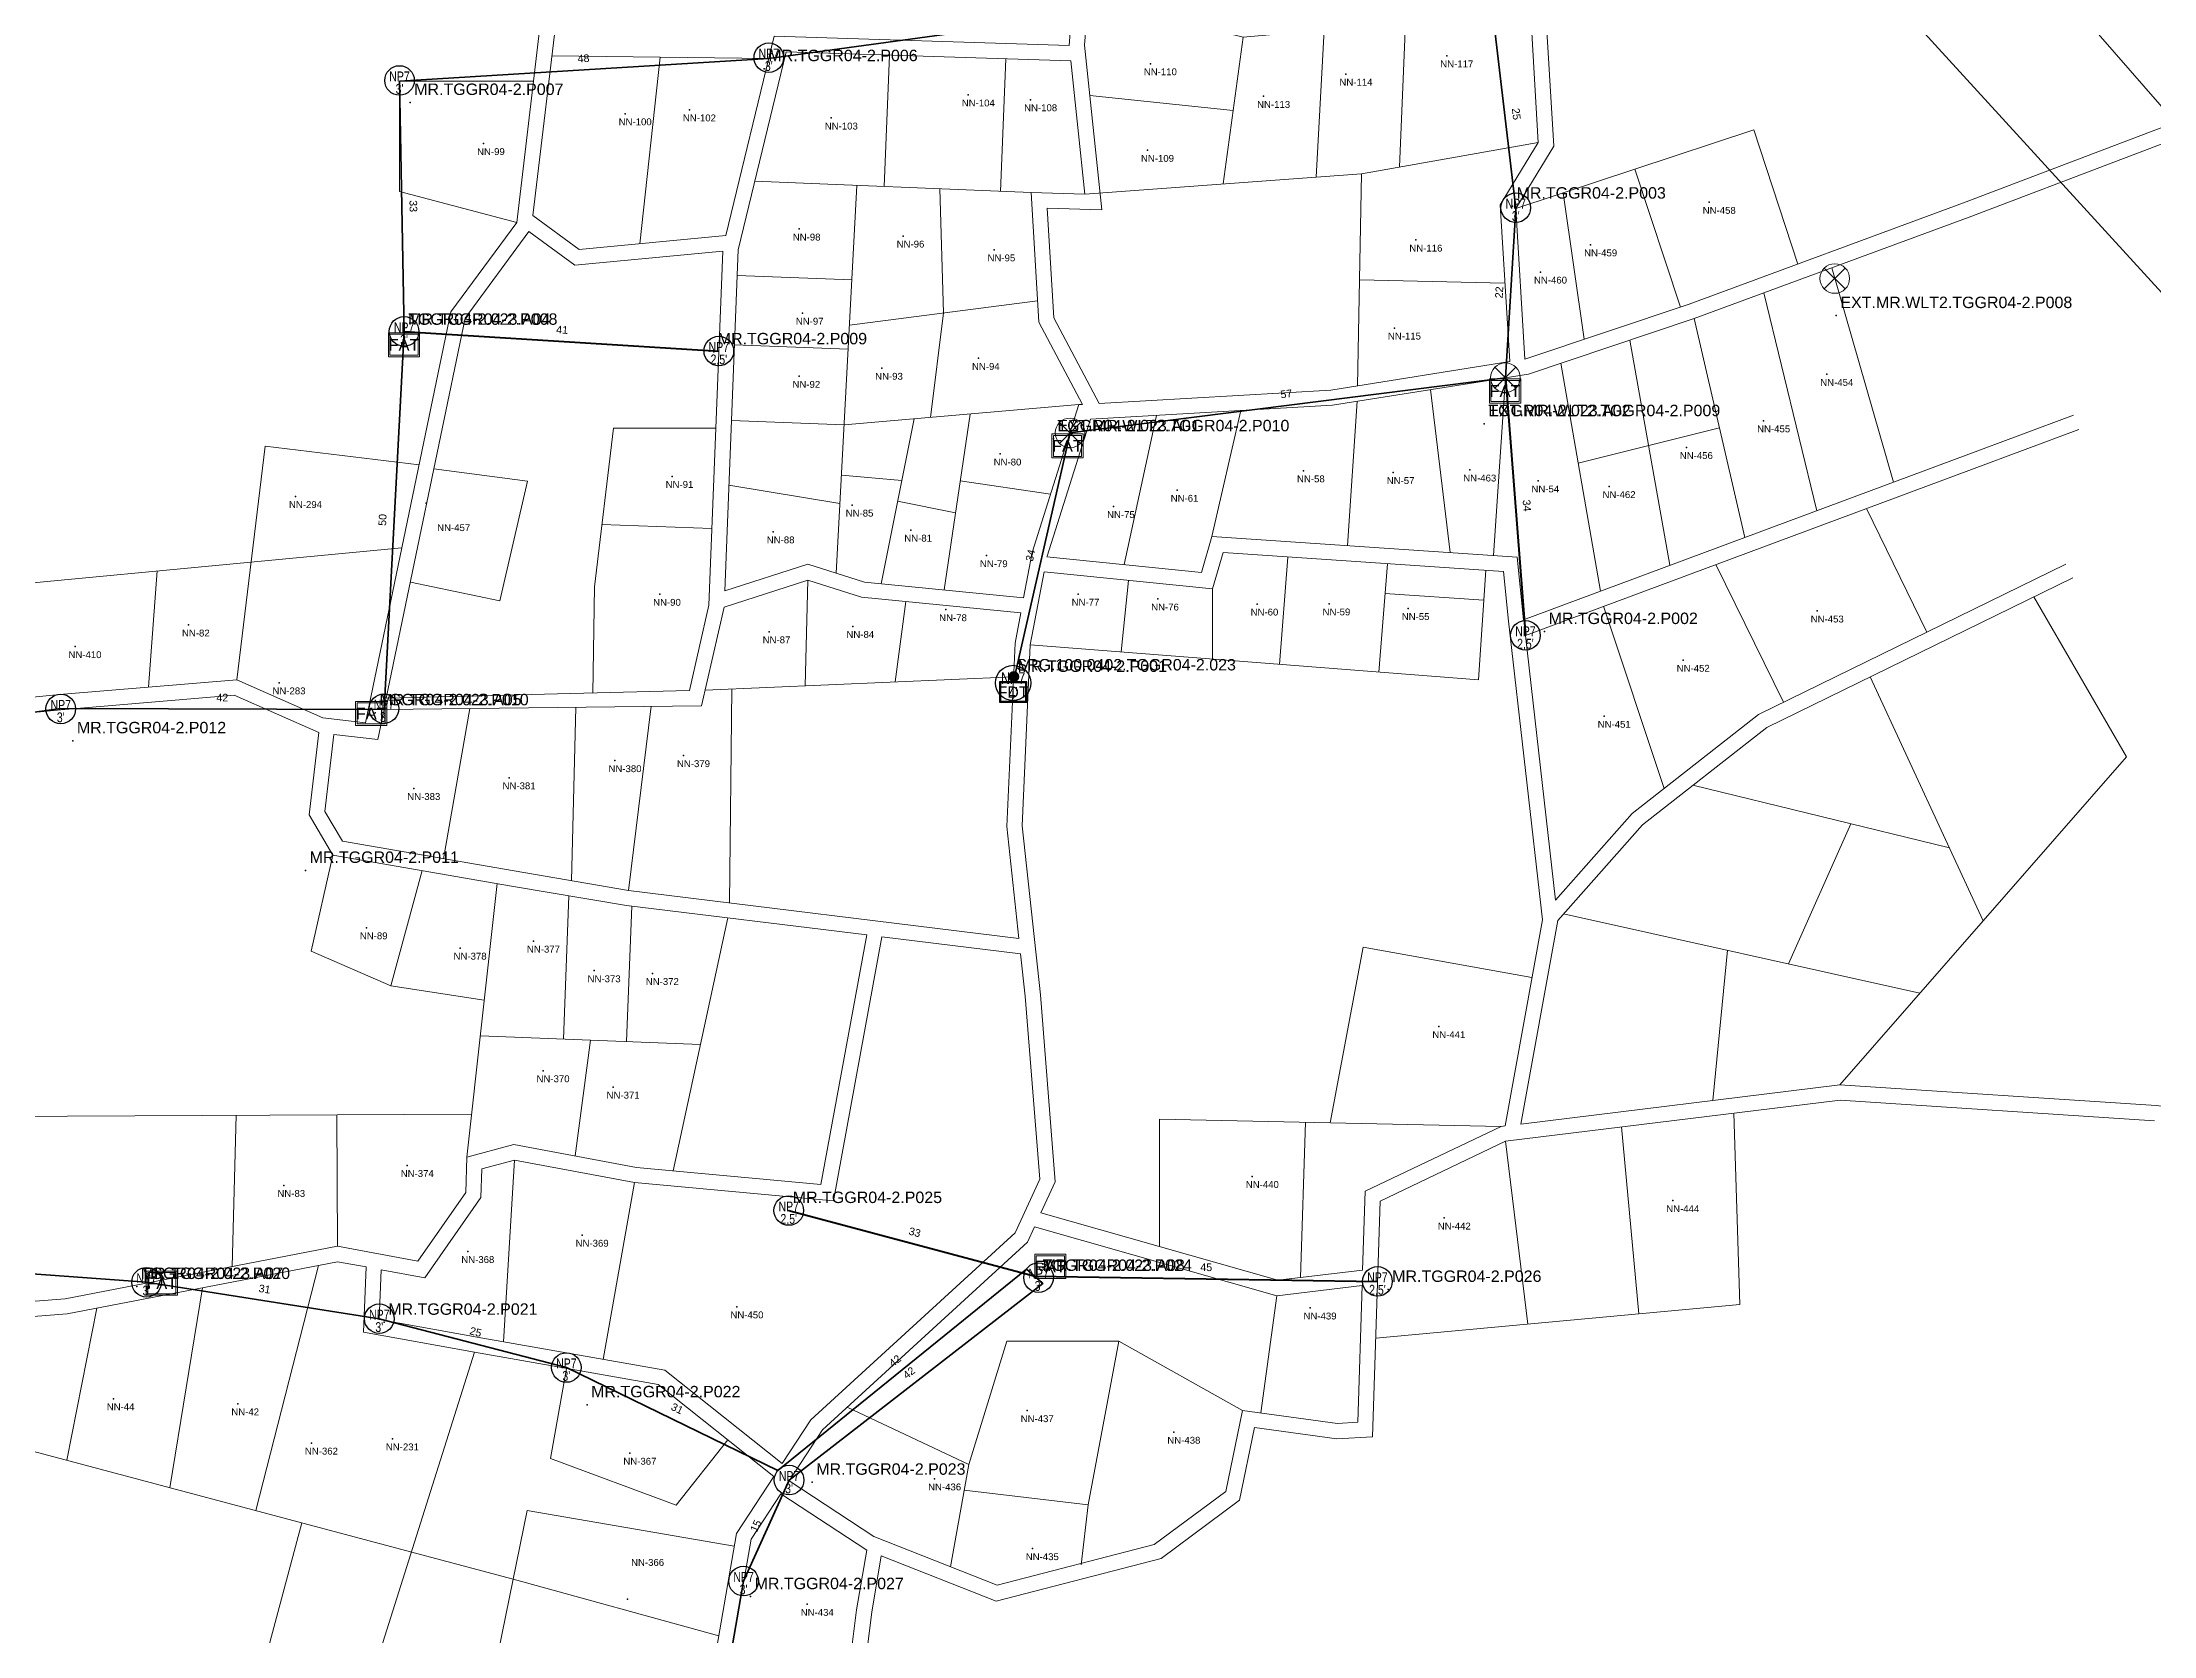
# Model space of a CAD drawing. Header units: metres. Extents: x -2567 to -1147, y 1126 to 2045.
# Drawn here: x -1830.2 to -1553.5, y 1345.7 to 1554.6 of the extents above; entities that cross this region are included whole.
import ezdxf
from ezdxf.enums import TextEntityAlignment as Align

# ---------------------------------------------------------------- set-up
doc = ezdxf.new("R2010")
doc.units = ezdxf.units.M
for name, color, linetype, lineweight in [('BASIC MAP', 7, 'Continuous', 9), ('BOUNDARY FDT 1', 1, 'Continuous', 18), ('EXT POLE', 1, 'Continuous', 18), ('EXT POLE FDT 1', 1, 'Continuous', 18), ('FAT', 40, 'Continuous', 9), ('FO 48 CORE', 204, 'Continuous', 35), ('HOME', 7, 'Continuous', 9), ('SLING WIRE FDT 2', 4, 'Continuous', 50)]:
    doc.layers.add(name, color=color, linetype=linetype, lineweight=lineweight)
for name, color, linetype in [('BASIC MAP_PT', 7, 'Continuous'), ('BASIC MAP_PT_NUM', 7, 'Continuous'), ('FDT', 12, 'Continuous'), ('Home Number RW 01 FDT 2', 6, 'Continuous'), ('Label', 130, 'Continuous'), ('NEW POLE 7m (3 inches) FDT 2', 4, 'Continuous'), ('NEW POLE 7M 2.5INCH FDT 2', 212, 'Continuous'), ('NEW POLE 7m(4 inches)', 3, 'Continuous'), ('NEW POLE 7m(4 inches) fdt 2', 3, 'Continuous')]:
    doc.layers.add(name, color=color, linetype=linetype)
doc.styles.get("Standard").update_dxf_attribs({"font": 'arial.ttf'})
doc.styles.add('Title Block 3', font='dgn003.shx')

# ---------------------------------------------------------------- blocks, each defined once
blk = doc.blocks.new('74IN')
at = {"layer": 'NEW POLE 7m(4 inches)', "linetype": 'ByBlock', "lineweight": -2, "transparency": 16777216}
blk.add_circle((-1345.29, 1610.97), 2.31, dxfattribs=at)
at = {"layer": 'NEW POLE 7m(4 inches)', "linetype": 'ByBlock', "lineweight": -2, "transparency": 16777216, "style": 'Title Block 3', "width": 0.799091}
for s, p in [('NP7', (-1345.29, 1611.61)), ("4'", (-1345.29, 1609.65))]:
    blk.add_text(s, height=1.54, dxfattribs=at).set_placement(p, align=Align.MIDDLE_CENTER)
blk = doc.blocks.new('*U68')
at = {"color": 0, "linetype": 'ByBlock', "lineweight": -2}
blk.add_circle((0, 0), 2.24, dxfattribs=at)
at = {"color": 0, "linetype": 'ByBlock', "lineweight": -2, "style": 'Title Block 3', "width": 0.799091}
for s, p in [('NP7', (0, 0.62)), ("3'", (0, -1.27))]:
    blk.add_text(s, height=1.488, dxfattribs=at).set_placement(p, align=Align.MIDDLE_CENTER)
blk = doc.blocks.new('*U70')
at = {"color": 0, "linetype": 'ByBlock', "lineweight": -2}
blk.add_circle((0, 0), 2.24, dxfattribs=at)
at = {"color": 0, "linetype": 'ByBlock', "lineweight": -2, "style": 'Title Block 3', "width": 0.799091}
for s, p in [('NP7', (0, 0.62)), ("2,5'", (0, -1.27))]:
    blk.add_text(s, height=1.488, dxfattribs=at).set_placement(p, align=Align.MIDDLE_CENTER)
blk = doc.blocks.new('*U67')
at = {"color": 0, "linetype": 'ByBlock', "lineweight": -2}
for points in [[(-1.58, 1.58), (1.58, -1.58)], [(-1.58, -1.58), (1.58, 1.58)]]:
    blk.add_lwpolyline(points, dxfattribs=at)
blk.add_circle((0, 0), 2.24, dxfattribs=at)

msp = doc.modelspace()

# ---------------------------------------------------------------- hatches: boundary and pattern name
at = {"layer": 'FDT', "transparency": 16777216}
h = msp.add_hatch(color=256, dxfattribs=at)
h.dxf.hatch_style = 1
edge = h.paths.add_edge_path()
edge.add_arc((-1702.9, 1471.46), 0.729, 0, 360)

# ---------------------------------------------------------------- linework, layer by layer
at = {"layer": 'BASIC MAP', "lineweight": 0}
for points in [[(-1489.67, 1654.66), (-1489.5, 1628.06), (-1481.44, 1613.39), (-1482.35, 1594.31), (-1487.47, 1591.24), (-1488.13, 1565.1), (-1512.3, 1559.22), (-1537.98, 1548.96), (-1578.44, 1533.55), (-1614.4, 1520.3), (-1635.94, 1513.08), (-1637.12, 1532.82), (-1632.14, 1541), (-1633.17, 1558.26), (-1633, 1558.27), (-1620.97, 1559.43)], [(-1564.15, 1484.43), (-1604.23, 1464.8), (-1620.51, 1452.04), (-1631.61, 1439.5), (-1636.44, 1412.81), (-1594.66, 1417.94), (-1553.23, 1415.23), (-1445.26, 1401.16), (-1413.53, 1464.29), (-1365.46, 1567.64), (-1344.53, 1611.46), (-1362.84, 1619.56), (-1391.77, 1621.36), (-1413.31, 1619.18), (-1417.48, 1598.21), (-1434.58, 1601.97), (-1437.84, 1577.69), (-1478.22, 1557.82), (-1478.1, 1512.07)], [(-1762.49, 1560.8), (-1765.92, 1531.92), (-1759.85, 1527.47), (-1740.63, 1529.27), (-1734.29, 1555.41), (-1695.64, 1554.19), (-1694.98, 1562.82), (-1694.29, 1562.65), (-1679.4, 1594.95)], [(-1480.22, 1557.82), (-1480.22, 1564.96), (-1511.69, 1557.31), (-1537.26, 1547.09), (-1577.73, 1531.68), (-1613.73, 1518.41), (-1635.46, 1511.13), (-1661.14, 1507.03), (-1692.86, 1505.2), (-1698.54, 1487.24), (-1698.56, 1487.17), (-1678.31, 1485.12), (-1676.94, 1489.82), (-1636.92, 1487.12), (-1636.1, 1478.92), (-1578.11, 1500.48), (-1564.03, 1505.74)], [(-1962.27, 1468.64), (-1934.23, 1461.75), (-1892.91, 1453.22), (-1865.46, 1454.42), (-1855.86, 1465.36), (-1846.41, 1467.3), (-1827.96, 1469.1), (-1804.71, 1471.05), (-1793.44, 1466.07), (-1787.83, 1465.42), (-1776.65, 1519.28), (-1768.04, 1531), (-1764.48, 1561.04)], [(-1563.33, 1503.87), (-1577.41, 1498.6), (-1635.86, 1476.87), (-1631.92, 1442.17), (-1621.88, 1453.5), (-1605.3, 1466.5), (-1565.03, 1486.22)], [(-1835.05, 1389.28), (-1827.2, 1389.9), (-1791.51, 1396.79), (-1780.99, 1394.85), (-1774.7, 1403.83), (-1774.55, 1408.48), (-1768.4, 1410.13), (-1752.35, 1407.13), (-1728.18, 1404.88), (-1722.17, 1437.59), (-1753.66, 1441.45), (-1768.71, 1444.01), (-1792.13, 1448.06), (-1795.23, 1453.36), (-1793.97, 1464.12), (-1805.05, 1469.01), (-1827.78, 1467.11), (-1846.11, 1465.32)], [(-1553.42, 1413.24), (-1594.61, 1415.93), (-1638.49, 1410.55), (-1654.91, 1402.71), (-1655.89, 1371.81), (-1660.56, 1371.56), (-1671.35, 1373.03), (-1673.31, 1363.48), (-1683.61, 1355.87), (-1705.19, 1350.24), (-1720.26, 1356.21), (-1721.51, 1348.82), (-1725.04, 1320.65), (-1743.41, 1323.3), (-1746.27, 1306.79), (-1748.49, 1289.5), (-1704.91, 1281.86), (-1687.64, 1290.63), (-1655.42, 1288.77), (-1640.76, 1286.13), (-1633.97, 1272.73), (-1629.27, 1255.67), (-1629.38, 1240.76), (-1525.54, 1232.04)], [(-2023.46, 1301.49), (-1999.7, 1300.46), (-1983.27, 1297.33), (-1954.92, 1284.91), (-1924.81, 1278.72), (-1842.15, 1264.57), (-1832.14, 1284.78), (-1809.93, 1290.18), (-1787.28, 1293.24), (-1750.48, 1289.69), (-1748.25, 1307.09), (-1739.24, 1359.15), (-1734.35, 1366.61), (-1749.49, 1378.66), (-1773.57, 1382.9), (-1788.11, 1385.52), (-1787.78, 1394.07), (-1791.5, 1394.76), (-1826.93, 1387.92), (-1835.29, 1387.25), (-1852.6, 1392.87), (-1861.18, 1393.99), (-1873.94, 1390.59), (-1890.46, 1378.78)], [(-1743.13, 1325.28), (-1726.77, 1322.92), (-1723.49, 1349.11), (-1722.16, 1356.96), (-1733.44, 1364.34), (-1737.33, 1358.4), (-1743.07, 1325.27)]]:
    msp.add_lwpolyline(points, dxfattribs=at)
for points in [[(-1691.7, 1507.27), (-1661.36, 1509.02), (-1637.92, 1512.77), (-1639.15, 1533.32), (-1634.18, 1541.5), (-1635.16, 1558.14), (-1651.58, 1557.17), (-1672.85, 1555.28), (-1693.16, 1560.31), (-1693.63, 1554.22), (-1691.38, 1532.65), (-1698.51, 1532.85), (-1697.67, 1518.49)], [(-1739.03, 1527.41), (-1732.73, 1553.36), (-1695.43, 1552.18), (-1693.6, 1534.71), (-1700.63, 1534.91), (-1699.64, 1517.94), (-1693.9, 1507.14), (-1694.36, 1507.12), (-1700.49, 1487.73), (-1701.61, 1481.8), (-1722.45, 1483.85), (-1729.89, 1486.22), (-1740.78, 1482.69)], [(-1742.85, 1480.82), (-1745.41, 1469.62), (-1785.12, 1468.63), (-1785.12, 1468.63), (-1774.78, 1518.44), (-1766.43, 1529.82), (-1760.42, 1525.41), (-1741.03, 1527.22)], [(-1638.08, 1478.71), (-1638.74, 1485.24), (-1675.47, 1487.71), (-1676.86, 1482.97), (-1698.93, 1485.2), (-1700.75, 1475.63), (-1701.81, 1451.88), (-1699.4, 1429.75), (-1697.46, 1405.23), (-1699.34, 1401.15), (-1668.28, 1392.34), (-1657.2, 1393.67), (-1656.87, 1403.99), (-1639.05, 1412.49), (-1638.52, 1412.56), (-1633.63, 1439.57)], [(-1702.22, 1437.15), (-1753.37, 1443.43), (-1768.37, 1445.98), (-1790.87, 1449.87), (-1793.16, 1453.79), (-1791.98, 1463.89), (-1786.24, 1463.22), (-1785.42, 1467.15), (-1743.8, 1467.65), (-1740.86, 1480.56), (-1729.88, 1484.12), (-1722.85, 1481.88), (-1701.99, 1479.82), (-1702.74, 1475.86), (-1703.82, 1451.82)], [(-1787.47, 1467.13), (-1787.47, 1467.13)], [(-1733.25, 1368.29), (-1729.49, 1374.03), (-1702.74, 1398.53), (-1699.5, 1405.59), (-1701.39, 1429.57), (-1702, 1435.11), (-1720.18, 1437.34), (-1726.54, 1402.72), (-1752.62, 1405.15), (-1768.32, 1408.08), (-1772.59, 1406.93), (-1772.72, 1403.17), (-1780.09, 1392.64), (-1785.8, 1393.7), (-1786.04, 1387.18), (-1773.22, 1384.86), (-1748.64, 1380.54)], [(-1732.35, 1366.02), (-1721.24, 1358.74), (-1705.06, 1352.34), (-1684.49, 1357.71), (-1675.11, 1364.64), (-1672.93, 1375.27), (-1660.48, 1373.57), (-1657.83, 1373.71), (-1657.26, 1391.65), (-1668.44, 1390.3), (-1700.18, 1399.31), (-1701.09, 1397.32), (-1727.96, 1372.72)]]:
    msp.add_lwpolyline(points, close=True, dxfattribs=at)
at = {"layer": 'BASIC MAP_PT'}
for p in [(-1646.16, 1552.84), (-1735.59, 1551.15), (-1685, 1551.81), (-1659.37, 1550.45), (-1782, 1546.72), (-1708.86, 1547.72), (-1700.7, 1547.09), (-1670.16, 1547.54), (-1753.82, 1545.25), (-1745.4, 1545.77), (-1726.81, 1544.7), (-1772.37, 1541.34), (-1685.38, 1540.46), (-1637.55, 1533.14), (-1611.77, 1533.64), (-1731.01, 1530.14), (-1717.39, 1529.22), (-1705.48, 1527.41), (-1650.22, 1528.7), (-1627.31, 1528.08), (-1633.88, 1524.5), (-1730.6, 1519.12), (-1782.79, 1516.6), (-1782.79, 1516.6), (-1653.02, 1517.16), (-1595.12, 1518.79), (-1742.22, 1514.04), (-1731.04, 1510.83), (-1720.21, 1511.9), (-1707.52, 1513.19), (-1596.37, 1511.09), (-1697.71, 1502.64), (-1697.71, 1502.64), (-1641.25, 1504.62), (-1641.25, 1504.62), (-1604.65, 1505.01), (-1704.68, 1500.65), (-1614.77, 1501.51), (-1747.66, 1497.71), (-1664.93, 1498.45), (-1653.17, 1498.23), (-1643.16, 1498.56), (-1634.21, 1497.12), (-1797.02, 1495.09), (-1779.88, 1494.2), (-1681.48, 1495.91), (-1624.9, 1496.38), (-1724.07, 1493.95), (-1689.83, 1493.77), (-1734.41, 1490.44), (-1716.39, 1490.67), (-1706.48, 1487.32), (-1749.3, 1482.26), (-1694.46, 1482.27), (-1684.04, 1481.64), (-1671.02, 1480.98), (-1661.58, 1481.01), (-1651.21, 1480.39), (-1811.05, 1478.24), (-1723.97, 1478.05), (-1711.82, 1480.24), (-1597.62, 1480.08), (-1825.91, 1475.41), (-1734.95, 1477.35), (-1633.36, 1477.37), (-1615.18, 1473.61), (-1799.18, 1470.65), (-1703.09, 1471.29), (-1702.92, 1471.1), (-1786.56, 1466.72), (-1786.56, 1466.72), (-1625.53, 1466.28), (-1826.2, 1463.05), (-1746.18, 1461.11), (-1769.03, 1458.2), (-1755.16, 1460.45), (-1781.52, 1456.81), (-1795.7, 1446.06), (-1787.73, 1438.55), (-1765.84, 1436.79), (-1775.45, 1435.87), (-1757.9, 1432.92), (-1750.26, 1432.55), (-1647.2, 1425.59), (-1764.58, 1419.8), (-1755.4, 1417.66), (-1782.37, 1407.39), (-1671.65, 1405.95), (-1798.53, 1404.77), (-1732.39, 1401.47), (-1646.49, 1400.49), (-1616.55, 1402.78), (-1759.46, 1398.24), (-1774.45, 1396.11), (-1699.65, 1392.57), (-1699.65, 1392.57), (-1817.82, 1391.51), (-1817.82, 1391.51), (-1653.85, 1391.13), (-1785.4, 1386.82), (-1739.17, 1388.86), (-1664.08, 1388.7), (-1820.89, 1376.8), (-1804.58, 1376.14), (-1758.81, 1376), (-1701.14, 1375.25), (-1681.92, 1372.41), (-1794.93, 1370.99), (-1784.32, 1371.54), (-1753.2, 1369.67), (-1729.32, 1365.85), (-1713.27, 1366.29), (-1700.47, 1357.15), (-1753.52, 1350.54), (-1737.4, 1350.85), (-1729.96, 1349.86)]:
    msp.add_point(p, dxfattribs=at)
at = {"layer": 'BOUNDARY FDT 1'}
for points in [[(-1607.48, 2045.17), (-1664.47, 1835.63), (-1636.46, 1642.5), (-1482.75, 1466.23), (-1306, 1466.23), (-1288.59, 1768.54), (-1375.53, 1768.54), (-1375.53, 2021.82), (-1607.48, 2045.17)], [(-1660.23, 1639.76), (-1481.41, 1443.99), (-1667.34, 1125.73), (-2420.4, 1207.97), (-2566.74, 1457.4), (-2517.96, 1564.7), (-2246.18, 1543.79), (-1660.23, 1639.76)]]:
    msp.add_lwpolyline(points, dxfattribs=at)
at = {"layer": 'FAT', "transparency": 16777216, "flags": 128}
for points in [[(-1784.85, 1513.38), (-1780.76, 1513.38), (-1780.76, 1516.54), (-1784.85, 1516.54)], [(-1784.65, 1513.58), (-1780.96, 1513.58), (-1780.96, 1516.34), (-1784.65, 1516.34)], [(-1640.57, 1507.32), (-1636.48, 1507.32), (-1636.48, 1510.48), (-1640.57, 1510.48)], [(-1640.37, 1507.52), (-1636.68, 1507.52), (-1636.68, 1510.28), (-1640.37, 1510.28)], [(-1697.91, 1500.12), (-1693.82, 1500.12), (-1693.82, 1503.29), (-1697.91, 1503.29)], [(-1697.71, 1500.32), (-1694.02, 1500.32), (-1694.02, 1503.09), (-1697.71, 1503.09)], [(-1789.14, 1465.06), (-1785.06, 1465.06), (-1785.06, 1468.22), (-1789.14, 1468.22)], [(-1788.94, 1465.26), (-1785.26, 1465.26), (-1785.26, 1468.02), (-1788.94, 1468.02)], [(-1700.15, 1392.56), (-1696.06, 1392.56), (-1696.06, 1395.73), (-1700.15, 1395.73)], [(-1699.95, 1392.76), (-1696.26, 1392.76), (-1696.26, 1395.53), (-1699.95, 1395.53)], [(-1816.58, 1390.37), (-1812.49, 1390.37), (-1812.49, 1393.54), (-1816.58, 1393.54)], [(-1816.38, 1390.57), (-1812.69, 1390.57), (-1812.69, 1393.34), (-1816.38, 1393.34)]]:
    msp.add_lwpolyline(points, close=True, dxfattribs=at)
at = {"layer": 'FDT', "transparency": 16777216, "flags": 128}
for points in [[(-1704.78, 1468.09), (-1701.2, 1468.09), (-1701.2, 1470.78), (-1704.78, 1470.78)], [(-1704.63, 1468.24), (-1701.34, 1468.24), (-1701.34, 1470.63), (-1704.63, 1470.63)]]:
    msp.add_lwpolyline(points, close=True, dxfattribs=at)
at = {"layer": 'FO 48 CORE'}
for points in [[(-1702.97, 1470.63), (-1695.53, 1503.41), (-1638.48, 1510.65), (-1637.12, 1532.82), (-1640, 1557.27), (-1687.45, 1559.01), (-1735, 1552.49), (-1783.38, 1549.5), (-1782.79, 1516.71), (-1785.42, 1467.15), (-1827.79, 1467.26), (-1854.8, 1463.53)], [(-1863.31, 1395.49), (-1816.54, 1392.07), (-1786.04, 1387.29), (-1761.53, 1380.89), (-1733.81, 1367.41), (-1701.23, 1393.8), (-1699.08, 1391.91), (-1732.35, 1366.13), (-1738.31, 1352.89), (-1743.41, 1323.3)]]:
    msp.add_lwpolyline(points, dxfattribs=at)
at = {"layer": 'HOME', "lineweight": 0}
for points in [[(-1672.85, 1555.28), (-1675.47, 1536.04)], [(-1662.22, 1556.22), (-1663.26, 1536.93)], [(-1651.58, 1557.17), (-1652.37, 1538.25)], [(-1763.44, 1552.83), (-1735, 1552.49)], [(-1749.22, 1552.66), (-1751.91, 1528.21)], [(-1719.18, 1552.94), (-1719.89, 1535.7)], [(-1703.94, 1552.45), (-1704.65, 1535.07)], [(-1765.85, 1549.5), (-1765.85, 1549.5), (-1783.38, 1549.5), (-1783.38, 1535.06), (-1768.04, 1531)], [(-1692.94, 1547.62), (-1674.16, 1545.66)], [(-1657.86, 1509.58), (-1657.35, 1537.36), (-1634.18, 1541.5)], [(-1600.15, 1525.55), (-1605.95, 1543.15), (-1637.12, 1532.82)], [(-1736.85, 1536.39), (-1700.63, 1534.91)], [(-1723.47, 1535.84), (-1726.17, 1485.04)], [(-1657.35, 1537.36), (-1693.6, 1534.71)], [(-1621.53, 1537.98), (-1615.55, 1519.91)], [(-1712.58, 1535.4), (-1712.12, 1519.13)], [(-1630.93, 1534.87), (-1628.15, 1515.69)], [(-1595.73, 1525.05), (-1587.63, 1496.94)], [(-1657.6, 1523.47), (-1638.54, 1523.05)], [(-1604.6, 1521.78), (-1597.68, 1493.2)], [(-1724.44, 1517.53), (-1699.8, 1520.74)], [(-1712.12, 1519.13), (-1713.81, 1505.43)], [(-1613.73, 1518.41), (-1607.1, 1489.7)], [(-1622.19, 1515.58), (-1616.92, 1486.05)], [(-1631.2, 1512.56), (-1626.02, 1482.67)], [(-1648.3, 1509.08), (-1645.7, 1487.71)], [(-1638.48, 1510.65), (-1640.05, 1487.33)], [(-1725.14, 1504.45), (-1694.36, 1507.12)], [(-1715.94, 1505.24), (-1720.29, 1483.64)], [(-1708.63, 1505.88), (-1712.03, 1482.82)], [(-1684.18, 1505.7), (-1688.43, 1486.15)], [(-1673.13, 1506.34), (-1676.94, 1489.82)], [(-1657.92, 1507.55), (-1659.19, 1488.62)], [(-1741.94, 1504.02), (-1755.36, 1504.02), (-1757.84, 1483.24), (-1758.08, 1469.3)], [(-1739.9, 1505.05), (-1725.14, 1504.45)], [(-1628.93, 1499.45), (-1610.42, 1504.06)], [(-1725.49, 1497.86), (-1717.56, 1497.19)], [(-1709.92, 1497.13), (-1698.07, 1495.37)], [(-1740.23, 1496.55), (-1740.23, 1496.55), (-1725.68, 1494.17)], [(-1718.12, 1494.44), (-1710.54, 1492.91)], [(-1756.86, 1491.42), (-1742.46, 1490.86)], [(-1591.17, 1493.49), (-1583.24, 1477.3)], [(-1667, 1487.14), (-1668.1, 1473.07)], [(-1653.95, 1486.26), (-1655.07, 1472.05)], [(-1610.91, 1486.15), (-1602.06, 1468.09)], [(-1729.88, 1484.12), (-1730.24, 1470.26)], [(-1700.75, 1475.63), (-1642.01, 1471.02), (-1641.05, 1485.4)], [(-1688.85, 1474.69), (-1687.89, 1484.08)], [(-1717.04, 1481.31), (-1718.43, 1470.77)], [(-1676.86, 1482.97), (-1676.86, 1473.75)], [(-1654.26, 1482.37), (-1641.31, 1481.5)], [(-1625.63, 1480.68), (-1617.68, 1456.8)], [(-1569.26, 1481.92), (-1557.11, 1460.94), (-1594.66, 1417.94)], [(-1743.34, 1469.69), (-1702.94, 1471.44)], [(-1739.86, 1469.84), (-1740.14, 1441.81)], [(-1590.7, 1471.43), (-1575.89, 1439.44)], [(-1774.19, 1467.29), (-1777.61, 1447.57)], [(-1760.27, 1467.46), (-1760.87, 1444.7)], [(-1750.42, 1467.57), (-1753.37, 1443.43)], [(-1613.91, 1457.21), (-1580.31, 1449.01)], [(-1593.22, 1452.16), (-1601.38, 1433.79)], [(-1772.29, 1429.04), (-1784.55, 1430.92), (-1780.42, 1446.03)], [(-1774.55, 1408.48), (-1770.61, 1444.33)], [(-1761.19, 1442.73), (-1761.92, 1423.95)], [(-1752.95, 1441.36), (-1753.64, 1423.63)], [(-1740.39, 1439.82), (-1747.53, 1406.68)], [(-1630.85, 1440.36), (-1584.17, 1429.96)], [(-1661.43, 1412.97), (-1657.14, 1436), (-1635, 1432)], [(-1609.37, 1435.58), (-1611.29, 1415.9)], [(-1772.8, 1424.38), (-1743.96, 1423.25)], [(-1758.38, 1423.81), (-1760.37, 1408.63)], [(-1655.48, 1384.74), (-1607.78, 1389.14), (-1608.56, 1414.22)], [(-1683.81, 1396.74), (-1683.81, 1413.46), (-1639.05, 1412.49)], [(-1664.66, 1413.04), (-1665.34, 1392.69)], [(-1623.25, 1412.42), (-1620.99, 1387.92)], [(-1638.49, 1410.55), (-1635.55, 1386.58)], [(-1769.76, 1384.26), (-1768.32, 1408.08)], [(-1752.62, 1405.15), (-1756.7, 1381.96)], [(-1668.44, 1390.3), (-1670.53, 1374.94)], [(-1693.14, 1362.91), (-1689.13, 1384.33), (-1703.8, 1384.33), (-1708.78, 1368.16)], [(-1672.93, 1375.27), (-1689.13, 1384.33)], [(-1761.53, 1380.78), (-1763.61, 1368.97), (-1747.16, 1362.85), (-1740.36, 1371.39)], [(-1724.73, 1375.68), (-1708.78, 1368.16), (-1711.2, 1354.77)], [(-1709.39, 1364.79), (-1693.14, 1362.91), (-1694.05, 1355.03)], [(-1747.7, 1310.25), (-1776.07, 1316.03), (-1766.68, 1362.16), (-1739.53, 1357.46)], [(-1768.51, 1353.16), (-1741.56, 1345.73)]]:
    msp.add_lwpolyline(points, dxfattribs=at)
at = {"layer": 'HOME'}
for points in [[(-1724.13, 1523.48), (-1739.16, 1524.06)], [(-1724.61, 1514.37), (-1739.51, 1514.95)], [(-1804.71, 1471.05), (-1800.98, 1501.68), (-1780.81, 1499.22)], [(-1778.88, 1498.69), (-1766.63, 1497.09), (-1770.25, 1481.4), (-1781.96, 1483.83)], [(-1855.86, 1465.36), (-1855.86, 1481.45), (-1783.07, 1488.35)], [(-1816.27, 1470.08), (-1815.15, 1485.31)], [(-1784.55, 1430.92), (-1794.98, 1435.45), (-1792.13, 1448.06)], [(-1839.11, 1390.59), (-1835.7, 1413.8), (-1773.93, 1414.1)], [(-1805.32, 1394.13), (-1804.81, 1413.95)], [(-1791.51, 1396.79), (-1791.59, 1414.02)], [(-1802.22, 1362.14), (-1794, 1394.27)], [(-1813.47, 1365.13), (-1809.22, 1391.34)], [(-1826.99, 1368.73), (-1823.05, 1388.67)], [(-1773.57, 1382.9), (-1789.75, 1331.55), (-1802.99, 1335.05), (-1796.21, 1360.54)], [(-1863.52, 1378.45), (-1768.51, 1353.16)]]:
    msp.add_lwpolyline(points, dxfattribs=at)
at = {"layer": 'SLING WIRE FDT 2'}
for points in [[(-1782.79, 1516.71), (-1741.55, 1514.14)], [(-1638.48, 1510.65), (-1635.86, 1476.87)], [(-1732.39, 1401.47), (-1700.16, 1392.86), (-1655.25, 1392.18)]]:
    msp.add_lwpolyline(points, dxfattribs=at)

# ---------------------------------------------------------------- block references
at = {"layer": 'EXT POLE FDT 1', "xscale": 0.866141732282704, "yscale": 0.866141732282704, "zscale": 0.866141732282704}
for p in [(-1595.33, 1523.65), (-1638.48, 1510.65), (-1695.53, 1503.41)]:
    msp.add_blockref('*U67', p, dxfattribs=at)
at = {"layer": 'NEW POLE 7m (3 inches) FDT 2', "xscale": 0.866141732282704, "yscale": 0.866141732282704, "zscale": 0.866141732282704}
for p in [(-1735, 1552.6), (-1783.39, 1549.61), (-1637.12, 1532.93), (-1782.79, 1516.71), (-1785.43, 1467.26), (-1827.78, 1467.22), (-1699.65, 1392.68), (-1816.54, 1392.07), (-1786.04, 1387.29), (-1761.53, 1380.89), (-1732.35, 1366.13), (-1738.31, 1352.89)]:
    msp.add_blockref('*U68', p, dxfattribs=at)
at = {"layer": 'NEW POLE 7M 2.5INCH FDT 2', "xscale": 0.866141732282704, "yscale": 0.866141732282704, "zscale": 0.866141732282704}
for p in [(-1741.55, 1514.14), (-1635.86, 1476.87), (-1732.39, 1401.47), (-1655.25, 1392.18)]:
    msp.add_blockref('*U70', p, dxfattribs=at)
at = {"layer": 'NEW POLE 7m(4 inches) fdt 2'}
msp.add_blockref('74IN', (-357.7, -140.34), dxfattribs=at)

# ---------------------------------------------------------------- texts
at = {"layer": 'BASIC MAP_PT_NUM'}
for s, p in [('TGGR04-2.023.A04', (-1782.26, 1517.13)), ('TGGR04-2.023.A02', (-1640.72, 1505.15)), ('TGGR04-2.023.A01', (-1697.18, 1503.17)), ('TGGR04-2.023.A05', (-1786.03, 1467.25)), ('TGGR04-2.023.A08', (-1699.12, 1393.1)), ('TGGR04-2.023.A07', (-1817.29, 1392.04))]:
    msp.add_text(s, height=1.5, dxfattribs=at).set_placement(p, align=Align.BOTTOM_LEFT)
at = {"layer": 'EXT POLE'}
for s, p in [('EXT.MR.WLT2.TGGR04-2.P008', (-1594.59, 1519.32)), ('EXT.MR.WLT2.TGGR04-2.P009', (-1640.72, 1505.15)), ('EXT.MR.WLT2.TGGR04-2.P010', (-1697.18, 1503.17))]:
    msp.add_text(s, height=1.5, dxfattribs=at).set_placement(p, align=Align.BOTTOM_LEFT)
at = {"layer": 'FAT', "color": 0, "transparency": 16777216, "flags": 2}
for p in [(-1782.8, 1514.96), (-1638.53, 1508.9), (-1695.87, 1501.71), (-1787.1, 1466.64), (-1698.11, 1394.14), (-1814.54, 1391.95)]:
    msp.add_attdef('FAT', text='16', height=1.536, dxfattribs=at).set_placement(p, align=Align.MIDDLE)
at = {"layer": 'FDT'}
msp.add_text('SRG.100.0402.TGGR04-2.023', height=1.5, dxfattribs=at).set_placement((-1702.56, 1471.82), align=Align.BOTTOM_LEFT)
at = {"layer": 'FDT', "color": 0, "transparency": 16777216, "flags": 2}
msp.add_attdef('FDT', text='72', height=1.492, dxfattribs=at).set_placement((-1702.99, 1469.43), align=Align.MIDDLE)
at = {"layer": 'Home Number RW 01 FDT 2'}
for s, p in [('NN-117', (-1647.02, 1551.06)), ('NN-110', (-1685.86, 1550.03)), ('NN-114', (-1660.23, 1548.66)), ('NN-104', (-1709.72, 1545.94)), ('NN-113', (-1671.02, 1545.75)), ('NN-100', (-1754.68, 1543.47)), ('NN-102', (-1746.26, 1543.98)), ('NN-103', (-1727.67, 1542.91)), ('NN-108', (-1701.55, 1545.31)), ('NN-99', (-1773.23, 1539.56)), ('NN-109', (-1686.24, 1538.68)), ('NN-458', (-1612.63, 1531.86)), ('NN-98', (-1731.86, 1528.36)), ('NN-96', (-1718.25, 1527.44)), ('NN-116', (-1651.07, 1526.91)), ('NN-459', (-1628.17, 1526.29)), ('NN-95', (-1706.34, 1525.63)), ('NN-460', (-1634.74, 1522.72)), ('NN-97', (-1731.46, 1517.33)), ('NN-115', (-1653.88, 1515.38)), ('NN-93', (-1721.07, 1510.11)), ('NN-94', (-1708.38, 1511.4)), ('NN-92', (-1731.9, 1509.05)), ('NN-454', (-1597.23, 1509.31)), ('NN-455', (-1605.5, 1503.22)), ('NN-80', (-1705.54, 1498.87)), ('NN-456', (-1615.63, 1499.72)), ('NN-91', (-1748.52, 1495.93)), ('NN-58', (-1665.79, 1496.66)), ('NN-57', (-1654.03, 1496.44)), ('NN-463', (-1644.01, 1496.77)), ('NN-294', (-1797.88, 1493.3)), ('NN-61', (-1682.34, 1494.12)), ('NN-54', (-1635.07, 1495.34)), ('NN-462', (-1625.76, 1494.6)), ('NN-457', (-1778.46, 1490.27)), ('NN-85', (-1724.93, 1492.17)), ('NN-75', (-1690.68, 1491.98)), ('NN-88', (-1735.27, 1488.66)), ('NN-81', (-1717.25, 1488.89)), ('NN-79', (-1707.34, 1485.54)), ('NN-90', (-1750.16, 1480.48)), ('NN-77', (-1695.32, 1480.49)), ('NN-76', (-1684.9, 1479.86)), ('NN-60', (-1671.87, 1479.2)), ('NN-59', (-1662.44, 1479.22)), ('NN-82', (-1811.9, 1476.45)), ('NN-78', (-1712.68, 1478.46)), ('NN-55', (-1652.06, 1478.61)), ('NN-453', (-1598.48, 1478.29)), ('NN-410', (-1826.77, 1473.62)), ('NN-87', (-1735.81, 1475.56)), ('NN-84', (-1724.83, 1476.27)), ('NN-452', (-1616.04, 1471.83)), ('NN-283', (-1800.04, 1468.87)), ('NN-451', (-1626.39, 1464.49)), ('NN-380', (-1756.01, 1458.67)), ('NN-379', (-1747.04, 1459.33)), ('NN-383', (-1782.38, 1455.02)), ('NN-381', (-1769.89, 1456.42)), ('NN-89', (-1788.59, 1436.76)), ('NN-377', (-1766.7, 1435.01)), ('NN-378', (-1776.31, 1434.09)), ('NN-373', (-1758.75, 1431.13)), ('NN-372', (-1751.12, 1430.77)), ('NN-441', (-1648.06, 1423.81)), ('NN-370', (-1765.44, 1418.02)), ('NN-371', (-1756.26, 1415.87)), ('NN-374', (-1783.23, 1405.6)), ('NN-83', (-1799.39, 1402.99)), ('NN-440', (-1672.5, 1404.16)), ('NN-444', (-1617.41, 1400.99)), ('NN-369', (-1760.32, 1396.46)), ('NN-442', (-1647.35, 1398.71)), ('NN-368', (-1775.3, 1394.32)), ('NN-450', (-1740.03, 1387.07)), ('NN-439', (-1664.94, 1386.92)), ('NN-44', (-1821.75, 1375.02)), ('NN-42', (-1805.43, 1374.35)), ('NN-437', (-1702, 1373.46)), ('NN-362', (-1795.79, 1369.21)), ('NN-231', (-1785.18, 1369.76)), ('NN-438', (-1682.78, 1370.63)), ('NN-367', (-1754.06, 1367.88)), ('NN-436', (-1714.13, 1364.51)), ('NN-366', (-1753.05, 1354.62)), ('NN-435', (-1701.33, 1355.37)), ('NN-434', (-1730.82, 1348.07))]:
    msp.add_text(s, height=0.9, dxfattribs=at).set_placement(p, align=Align.BOTTOM_LEFT)
at = {"layer": 'Label', "char_height": 1, "attachment_point": 8}
for s, insert, rotation in [('48', (-1759.25, 1551.99), 3.5275), ('25', (-1637.56, 1545.16), 276.7111), ('33', (-1782.09, 1533.13), 271.0415), ('22', (-1638.8, 1521.8), 86.4745), ('41', (-1762.11, 1516.43), 356.4377), ('57', (-1667.13, 1508.02), 7.2328), ('34', (-1636.18, 1493.84), 274.4385), ('50', (-1785.11, 1491.98), 86.9548), ('34', (-1700.22, 1487.24), 77.2044), ('42', (-1806.61, 1468.21), 359.8496), ('33', (-1716.01, 1398.13), 345.0465), ('45', (-1677.69, 1393.52), 359.133), ('31', (-1801.14, 1390.67), 351.0904), ('3', (-1699.49, 1393.61), 318.5395), ('25', (-1773.54, 1385.06), 345.3647), ('42', (-1718.15, 1381.38), 39.0186), ('42', (-1716.33, 1379.81), 37.7728), ('31', (-1747.23, 1375.05), 334.0652), ('15', (-1736.24, 1359.92), 65.7627)]:
    msp.add_mtext(s, dxfattribs=dict(at, insert=insert, rotation=rotation))
at = {"layer": 'NEW POLE 7m (3 inches) FDT 2'}
for s, p in [('MR.TGGR04-2.P006', (-1735.06, 1551.69)), ('MR.TGGR04-2.P007', (-1781.47, 1547.26)), ('MR.TGGR04-2.P003', (-1637.02, 1533.67)), ('MR.TGGR04-2.P008', (-1782.26, 1517.13)), ('MR.TGGR04-2.P010', (-1786.03, 1467.25)), ('MR.TGGR04-2.P012', (-1825.67, 1463.58)), ('MR.TGGR04-2.P024', (-1699.12, 1393.1)), ('MR.TGGR04-2.P020', (-1817.29, 1392.04)), ('MR.TGGR04-2.P021', (-1784.87, 1387.35)), ('MR.TGGR04-2.P022', (-1758.28, 1376.53)), ('MR.TGGR04-2.P023', (-1728.79, 1366.38)), ('MR.TGGR04-2.P027', (-1736.87, 1351.38))]:
    msp.add_text(s, height=1.5, dxfattribs=at).set_placement(p, align=Align.BOTTOM_LEFT)
at = {"layer": 'NEW POLE 7M 2.5INCH FDT 2'}
for s, p in [('MR.TGGR04-2.P009', (-1741.69, 1514.57)), ('MR.TGGR04-2.P002', (-1632.83, 1477.9)), ('MR.TGGR04-2.P011', (-1795.17, 1446.59)), ('MR.TGGR04-2.P025', (-1731.86, 1402)), ('MR.TGGR04-2.P026', (-1653.32, 1391.66))]:
    msp.add_text(s, height=1.5, dxfattribs=at).set_placement(p, align=Align.BOTTOM_LEFT)
at = {"layer": 'NEW POLE 7m(4 inches) fdt 2'}
msp.add_text('MR.TGGR04-2.P001', height=1.5, dxfattribs=at).set_placement((-1702.39, 1471.63), align=Align.BOTTOM_LEFT)

doc.saveas('drawing.dxf')
